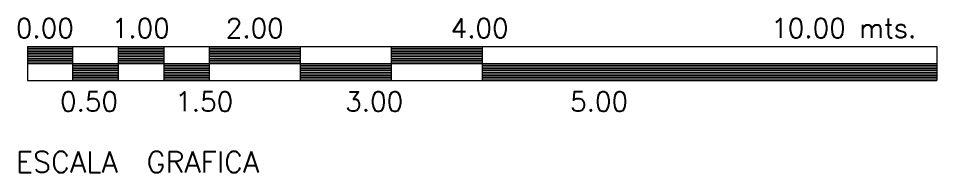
# Model space of a CAD drawing. Header units: millimetres. Extents: x 202 to 406, y -88 to 148.
# Drawn here: x 353.9 to 364, y -80.75 to -79.06 of the extents above; entities that cross this region are included whole.
import ezdxf

# ---------------------------------------------------------------- set-up
doc = ezdxf.new("R2010")
doc.units = ezdxf.units.MM
doc.header["$LTSCALE"] = 0.065
doc.layers.add('muebles', color=140, linetype='Continuous', lineweight=0)
doc.layers.add('muros', color=50, linetype='Continuous', lineweight=40)
doc.styles.add('ROMANS', font='romans')

# ---------------------------------------------------------------- blocks, each defined once
blk = doc.blocks.new('Esc-125')
at = {"layer": 'muebles'}
for p, q in [((0.142, 1.417), (10.142, 1.417)), ((0.142, 1.417), (0.142, 1.042)), ((0.642, 1.042), (0.642, 1.417)), ((1.142, 1.417), (1.142, 1.042)), ((1.642, 1.417), (1.642, 1.042)), ((2.142, 1.417), (2.142, 1.042)), ((3.142, 1.417), (3.142, 1.042)), ((4.142, 1.417), (4.142, 1.042)), ((5.142, 1.417), (5.142, 1.042)), ((10.142, 1.417), (10.142, 1.042)), ((0.142, 1.399), (0.642, 1.399)), ((0.142, 1.38), (0.642, 1.38)), ((0.142, 1.361), (0.642, 1.361)), ((0.142, 1.342), (0.642, 1.342)), ((0.142, 1.324), (0.642, 1.324)), ((1.142, 1.399), (1.642, 1.399)), ((1.142, 1.38), (1.642, 1.38)), ((1.142, 1.361), (1.642, 1.361)), ((1.142, 1.342), (1.642, 1.342)), ((1.142, 1.324), (1.642, 1.324)), ((2.142, 1.399), (3.142, 1.399)), ((2.142, 1.38), (3.142, 1.38)), ((2.142, 1.361), (3.142, 1.361)), ((2.142, 1.342), (3.142, 1.342)), ((2.142, 1.324), (3.142, 1.324)), ((4.142, 1.399), (5.142, 1.399)), ((4.142, 1.38), (5.142, 1.38)), ((4.142, 1.361), (5.142, 1.361)), ((4.142, 1.342), (5.142, 1.342)), ((4.142, 1.324), (5.142, 1.324)), ((0.142, 1.305), (0.642, 1.305)), ((0.142, 1.286), (0.642, 1.286)), ((0.142, 1.267), (0.642, 1.267)), ((0.142, 1.249), (0.642, 1.249)), ((0.142, 1.23), (10.142, 1.23)), ((1.142, 1.305), (1.642, 1.305)), ((1.142, 1.286), (1.642, 1.286)), ((1.142, 1.267), (1.642, 1.267)), ((1.142, 1.249), (1.642, 1.249)), ((2.142, 1.305), (3.142, 1.305)), ((2.142, 1.286), (3.142, 1.286)), ((2.142, 1.267), (3.142, 1.267)), ((2.142, 1.249), (3.142, 1.249)), ((4.142, 1.305), (5.142, 1.305)), ((4.142, 1.286), (5.142, 1.286)), ((4.142, 1.267), (5.142, 1.267)), ((4.142, 1.249), (5.142, 1.249)), ((0.642, 1.211), (1.142, 1.211)), ((0.642, 1.192), (1.142, 1.192)), ((0.642, 1.174), (1.142, 1.174)), ((0.642, 1.155), (1.142, 1.155)), ((0.642, 1.136), (1.142, 1.136)), ((0.642, 1.117), (1.142, 1.117)), ((1.642, 1.211), (2.142, 1.211)), ((1.642, 1.192), (2.142, 1.192)), ((1.642, 1.174), (2.142, 1.174)), ((1.642, 1.155), (2.142, 1.155)), ((1.642, 1.136), (2.142, 1.136)), ((1.642, 1.117), (2.142, 1.117)), ((3.142, 1.211), (4.142, 1.211)), ((3.142, 1.192), (4.142, 1.192)), ((3.142, 1.174), (4.142, 1.174)), ((3.142, 1.155), (4.142, 1.155)), ((3.142, 1.136), (4.142, 1.136)), ((3.142, 1.117), (4.142, 1.117)), ((5.142, 1.211), (10.142, 1.211)), ((5.142, 1.192), (10.142, 1.192)), ((5.142, 1.174), (10.142, 1.174)), ((5.142, 1.155), (10.142, 1.155)), ((5.142, 1.136), (10.142, 1.136)), ((5.142, 1.117), (10.142, 1.117)), ((0.142, 1.042), (10.142, 1.042)), ((0.642, 1.099), (1.142, 1.099)), ((0.642, 1.08), (1.142, 1.08)), ((0.642, 1.061), (1.142, 1.061)), ((1.642, 1.099), (2.142, 1.099)), ((1.642, 1.08), (2.142, 1.08)), ((1.642, 1.061), (2.142, 1.061)), ((3.142, 1.099), (4.142, 1.099)), ((3.142, 1.08), (4.142, 1.08)), ((3.142, 1.061), (4.142, 1.061)), ((5.142, 1.099), (10.142, 1.099)), ((5.142, 1.08), (10.142, 1.08)), ((5.142, 1.061), (10.142, 1.061))]:
    blk.add_line(p, q, dxfattribs=at)
at = {"layer": 'muebles', "style": 'ROMANS'}
for s, height, p in [('0.00', 0.2125, (0.016, 1.511)), ('1.00', 0.2125, (1.071, 1.511)), ('2.00', 0.2125, (2.324, 1.511)), ('4.00', 0.2125, (4.797, 1.511)), ('10.00 mts.', 0.2125, (8.323, 1.511)), ('0.50', 0.2125, (0.502, 0.706)), ('1.50', 0.2125, (1.769, 0.706)), ('3.00', 0.2125, (3.638, 0.706)), ('5.00', 0.2125, (6.111, 0.706)), ('ESCALA  GRAFICA', 0.23125, (0.016, 0.034))]:
    blk.add_text(s, height=height, dxfattribs=at).set_placement(p)

msp = doc.modelspace()

# ---------------------------------------------------------------- block references
at = {"layer": 'muros'}
msp.add_blockref('Esc-125', (353.858, -80.787), dxfattribs=at)

doc.saveas('drawing.dxf')
